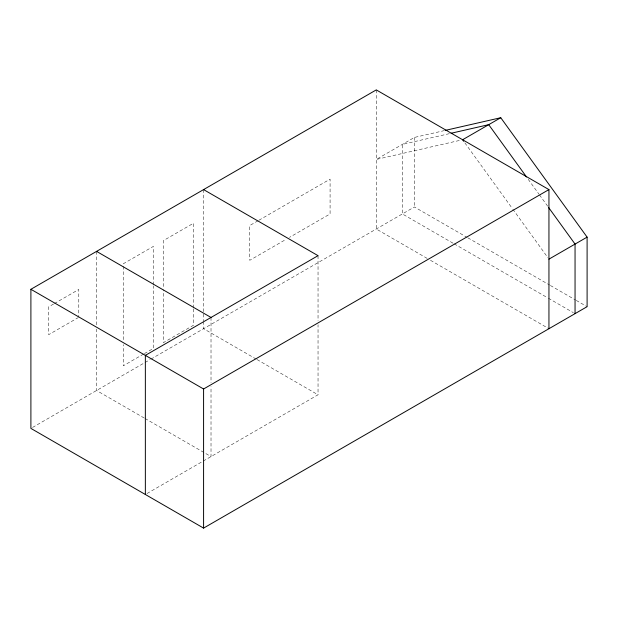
<?xml version="1.0" encoding="UTF-8"?>
<svg xmlns="http://www.w3.org/2000/svg" width="618" height="618" viewBox="0 0 618 618"><rect width="100%" height="100%" fill="white"/><g stroke="black" fill="none" stroke-linecap="round" stroke-linejoin="round"><path stroke-width="0.46" stroke-dasharray="3.09 2.32" d="M53.557 304.033L48.667 306.852L48.667 334.678L77.976 317.76M54.369 303.562L78.787 289.463L78.787 317.289M258.046 220.75L249.765 225.531L249.765 260.309L286.196 239.274M258.872 220.271L330.082 179.158L330.082 213.936L289.51 237.366M444.45 130.576L414.415 137.428L376.269 159.452L460.734 140.17M143.615 354.052L123.268 365.802L123.268 344.635M144.427 353.589L153.388 348.413L153.388 285.856M32.561 427.447L144.218 362.982M145.052 362.503L150.074 359.606M150.908 359.12L414.415 206.984L466.976 237.327M147.014 493.527L318.038 394.786L318.038 324.751M449.294 133.673L402.372 144.38L402.372 213.944L453.257 243.322M467.811 237.806L549.556 285.006M550.391 285.493L575.42 299.939M576.254 300.418L587.1 306.683M454.091 243.801L547.525 297.745M548.359 298.224L573.38 312.677M427.154 258.394L376.269 229.008L376.269 89.896M430.491 260.317L548.112 328.228M256.215 359.097L203.585 328.706L203.585 321.993M257.049 359.576L318.038 394.786M144.179 417.992L96.562 390.499L96.562 329.093M145.014 418.471L211.016 456.578L211.016 386.536M528.212 179.305L538.935 194.129M539.499 194.909L547.965 206.621M464.867 142.866L512.268 208.421M512.832 209.201L547.818 257.59M414.415 137.428L414.415 206.984M318.038 255.674L318.038 320.912M211.016 317.459L211.016 382.704M203.585 189.595L203.585 321.036M193.542 307.911L193.542 223.214L163.422 240.603L163.422 288.722M193.542 308.869L193.542 325.23L163.422 342.619L163.422 289.688M153.388 284.898L153.388 246.397L123.268 263.786L123.268 340.781M96.562 251.379L96.562 325.261"/><path stroke-width="0.93" d="M445.385 130.359L500.758 117.721L587.1 237.127L587.1 306.683L203.585 528.104L30.9 428.405L30.9 289.294L376.269 89.896L548.946 189.595L548.946 328.706M500.758 117.721L462.604 139.745L463.739 141.306M30.9 289.294L203.585 388.992L548.946 189.595M548.946 259.151L587.1 237.127M451.171 133.241L488.714 124.674L526.521 176.964M203.585 189.595L318.038 255.674L145.354 355.373L145.354 494.485M96.562 251.379L211.016 317.459M548.529 207.401L575.049 244.079L575.049 313.635M203.585 388.992L203.585 528.104"/></g></svg>
